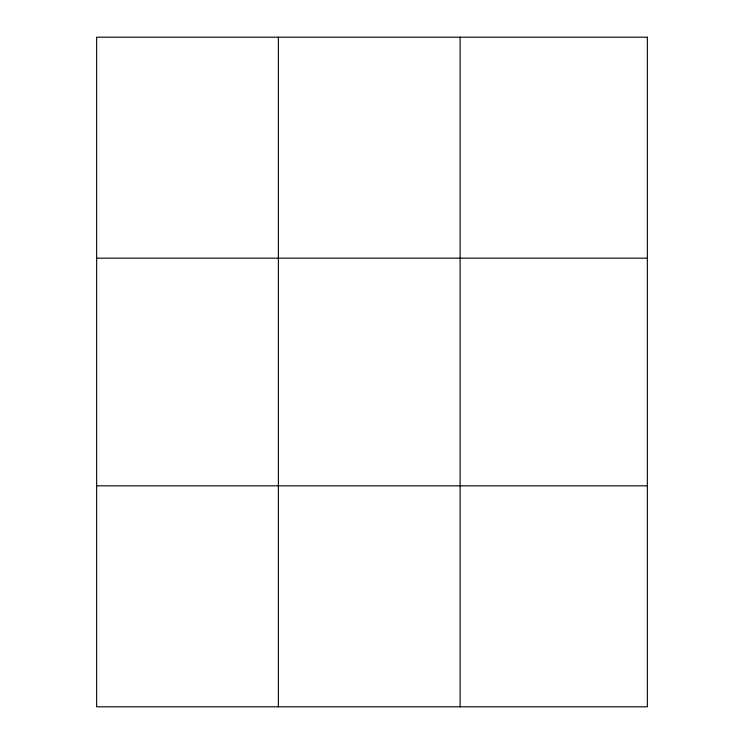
<?xml version="1.0" encoding="UTF-8"?>
<svg xmlns="http://www.w3.org/2000/svg" width="744" height="744" viewBox="0 0 744 744"><rect width="100%" height="100%" fill="white"/><g stroke="black" fill="none" stroke-linecap="round" stroke-linejoin="round"><path stroke-width="1.12" d="M278.377 706.8L278.377 37.2M460.118 706.8L460.118 37.2M96.646 258.168L647.354 258.168M96.646 485.832L647.354 485.832M647.354 37.2L647.354 706.8L96.646 706.8L96.646 37.2L647.354 37.2"/></g></svg>
